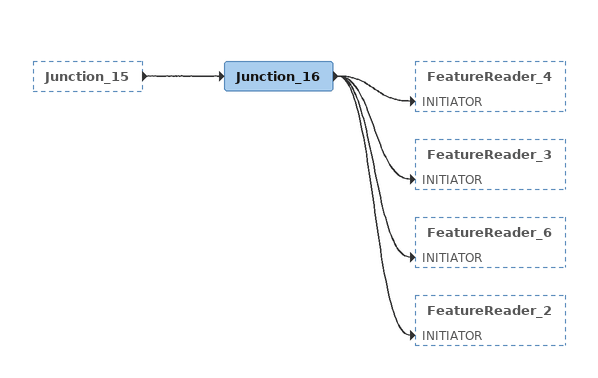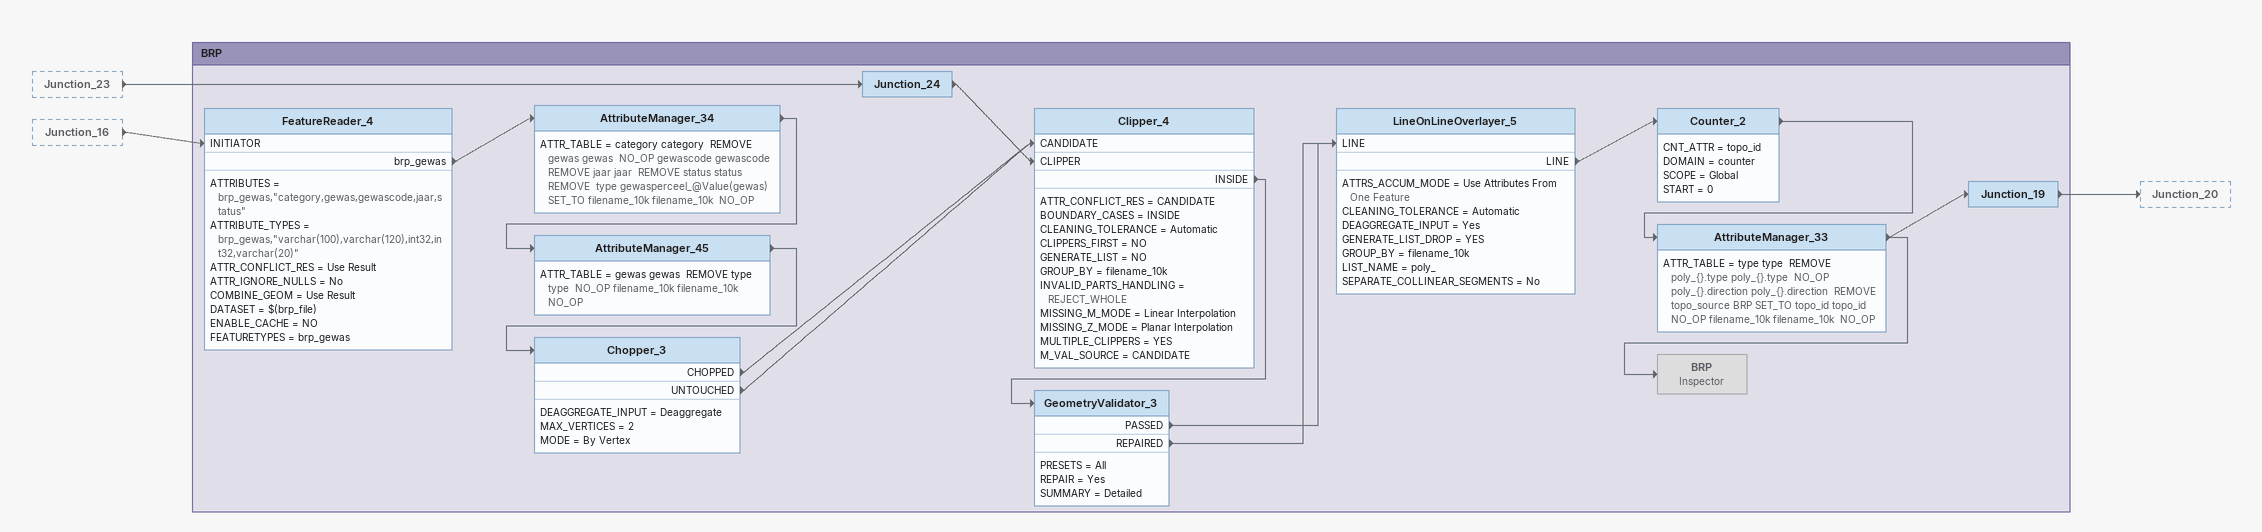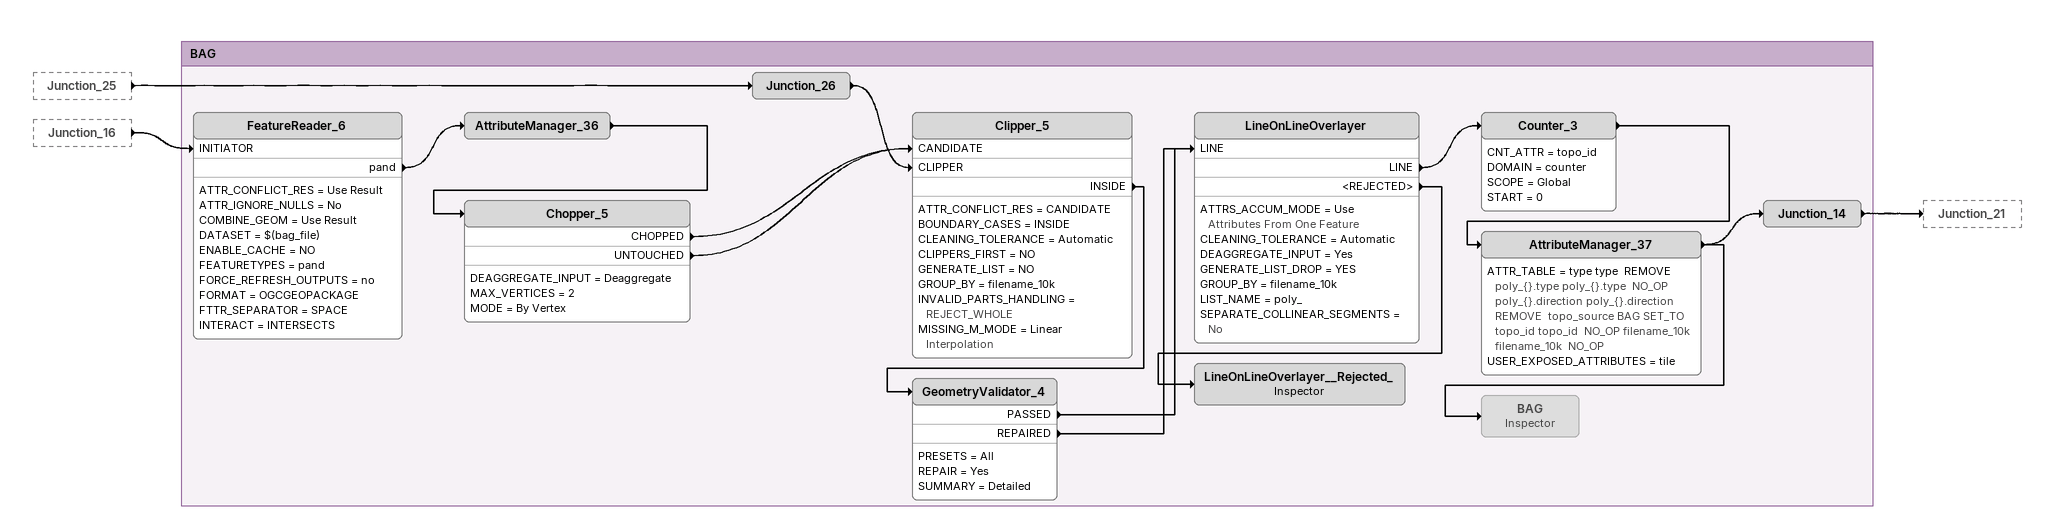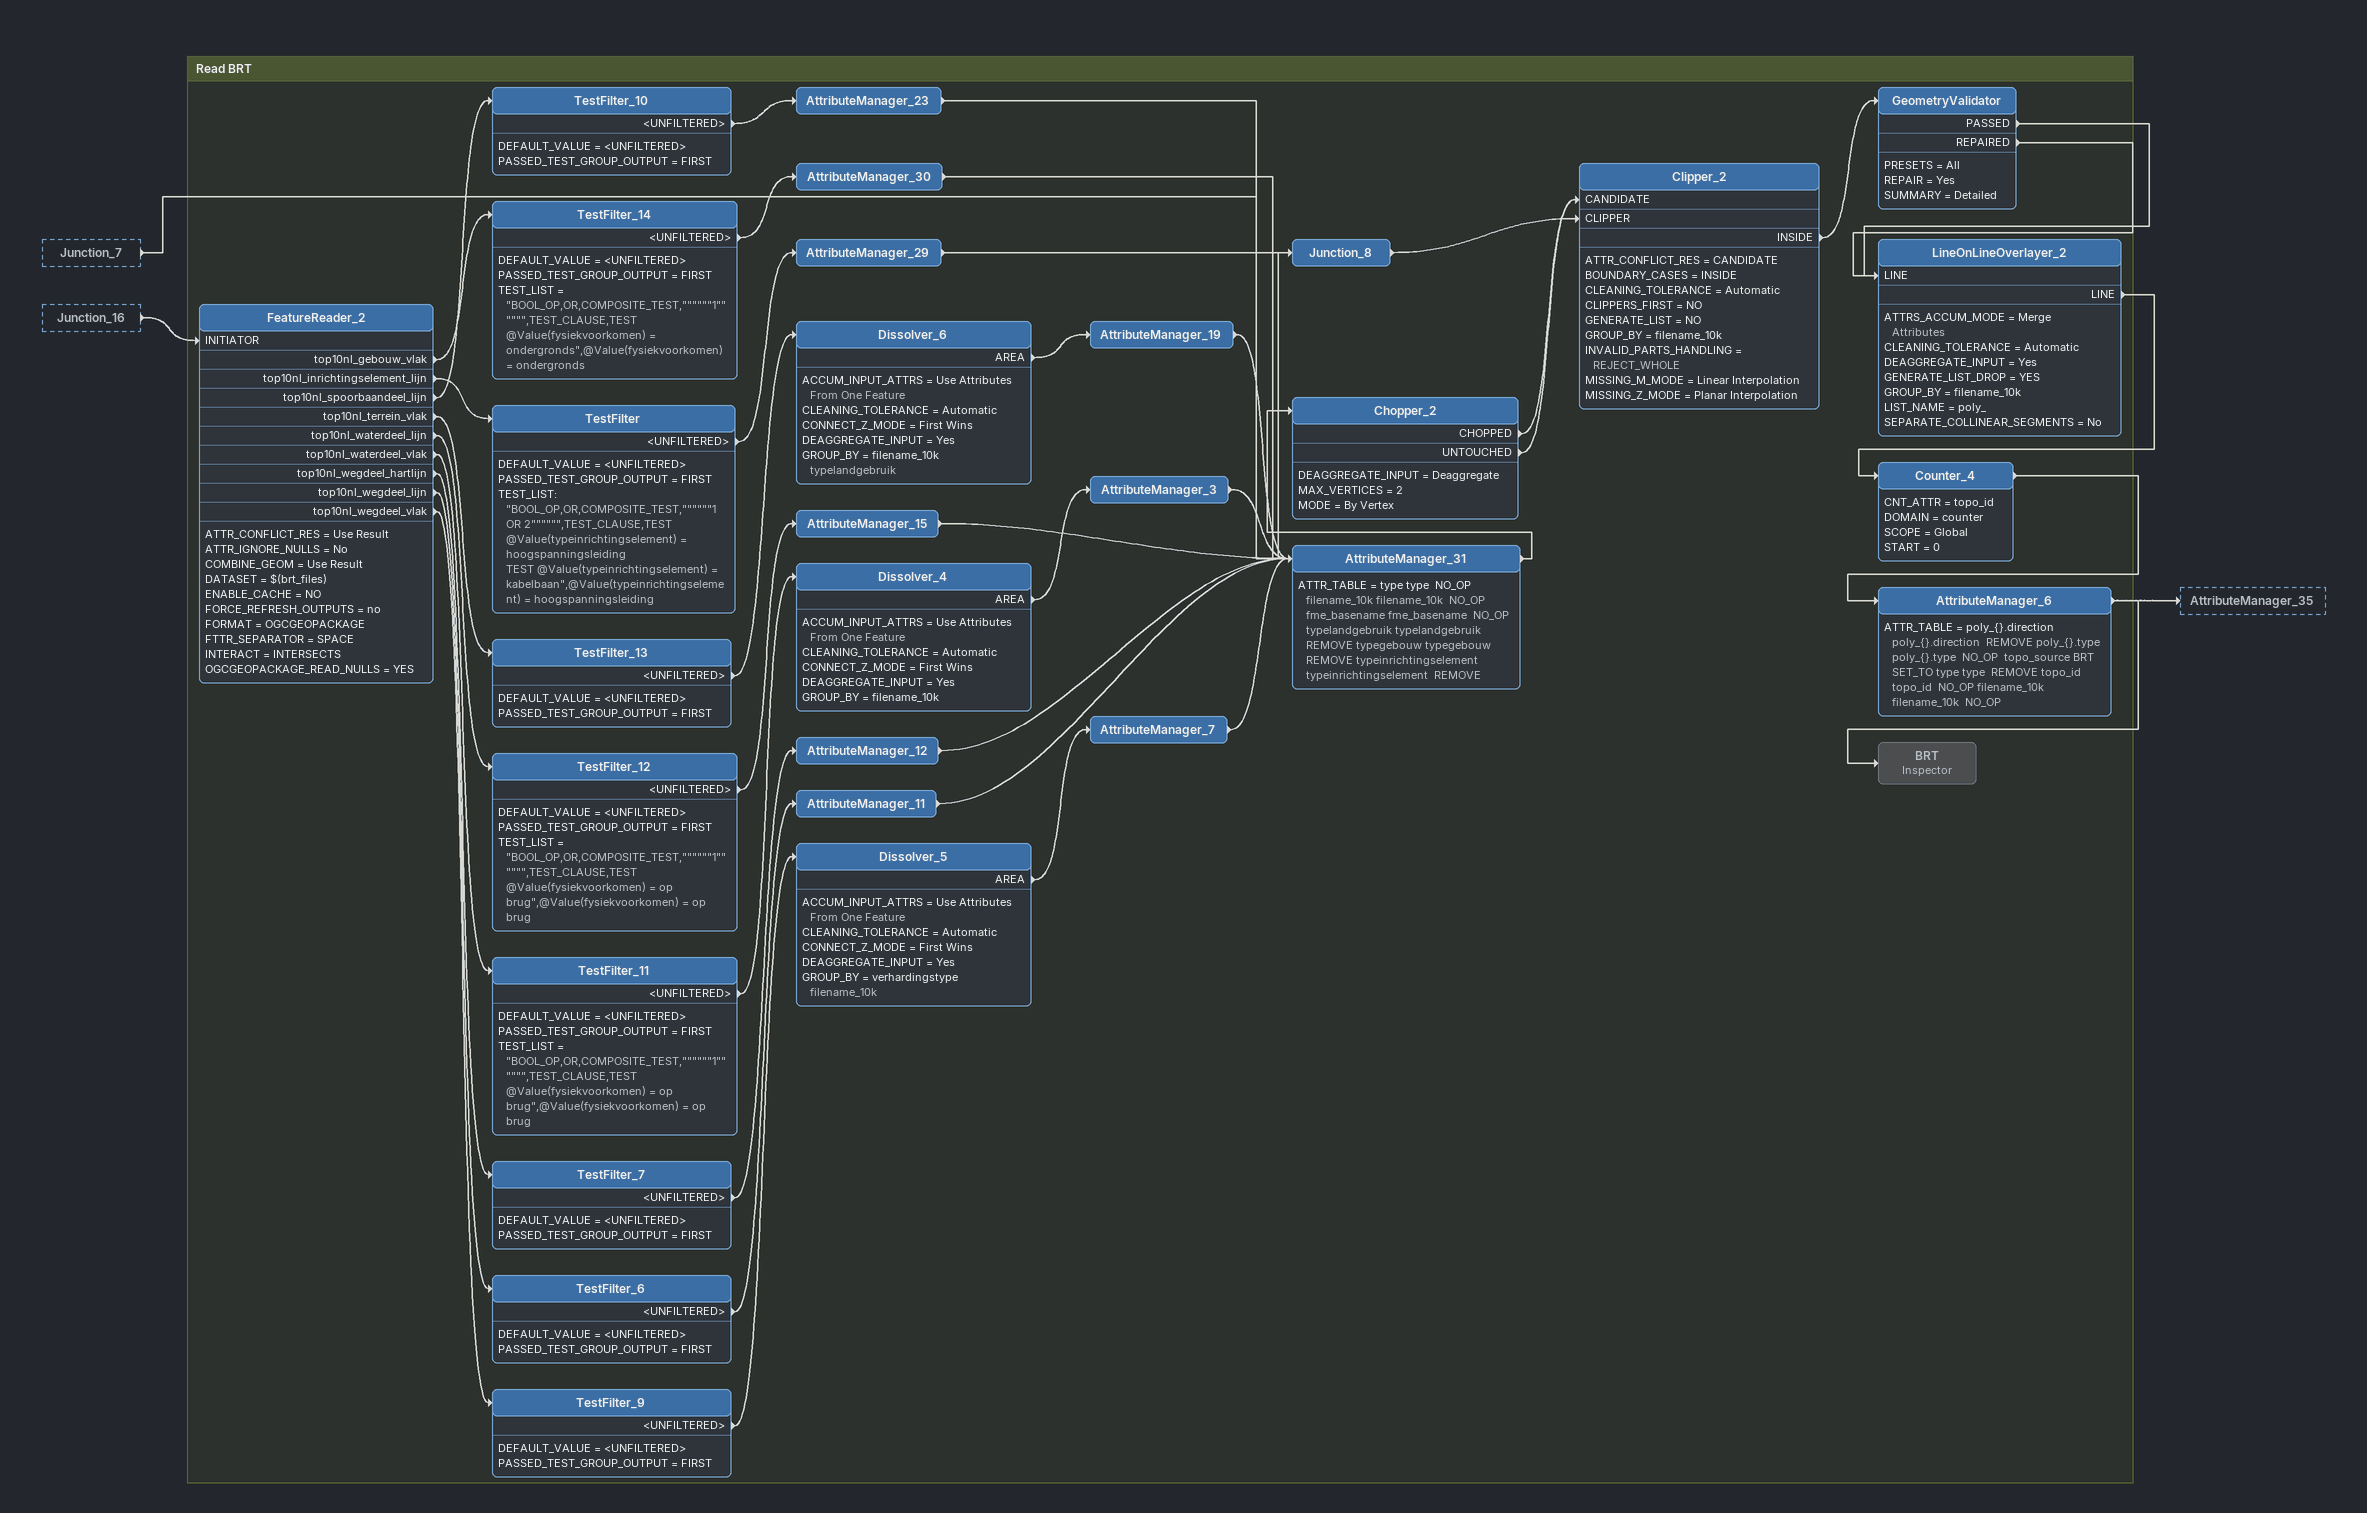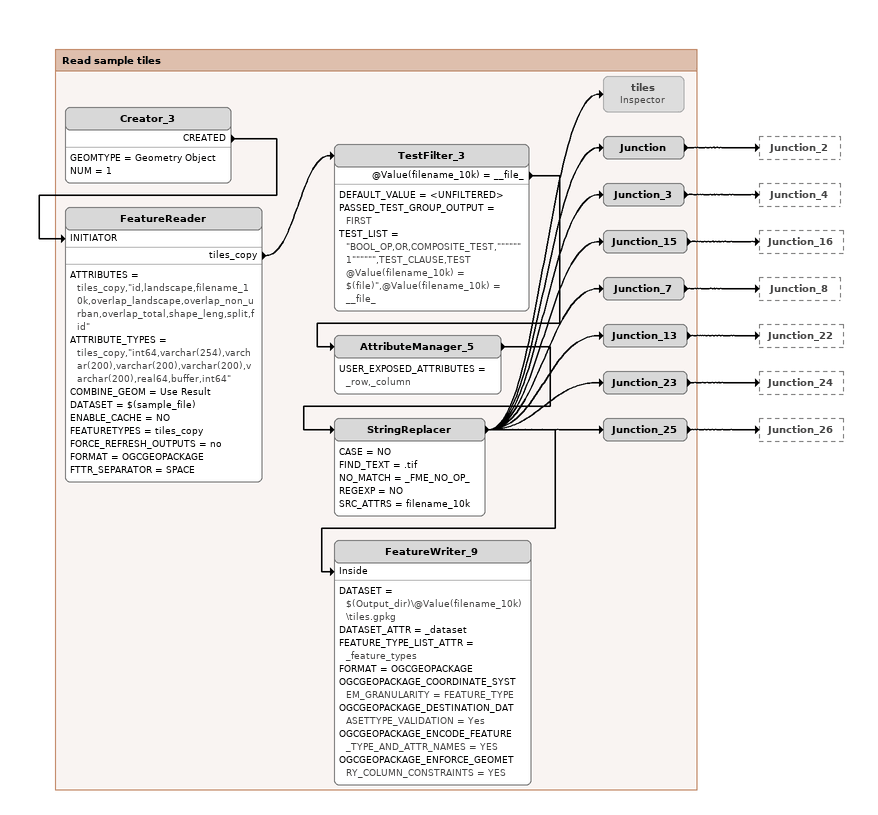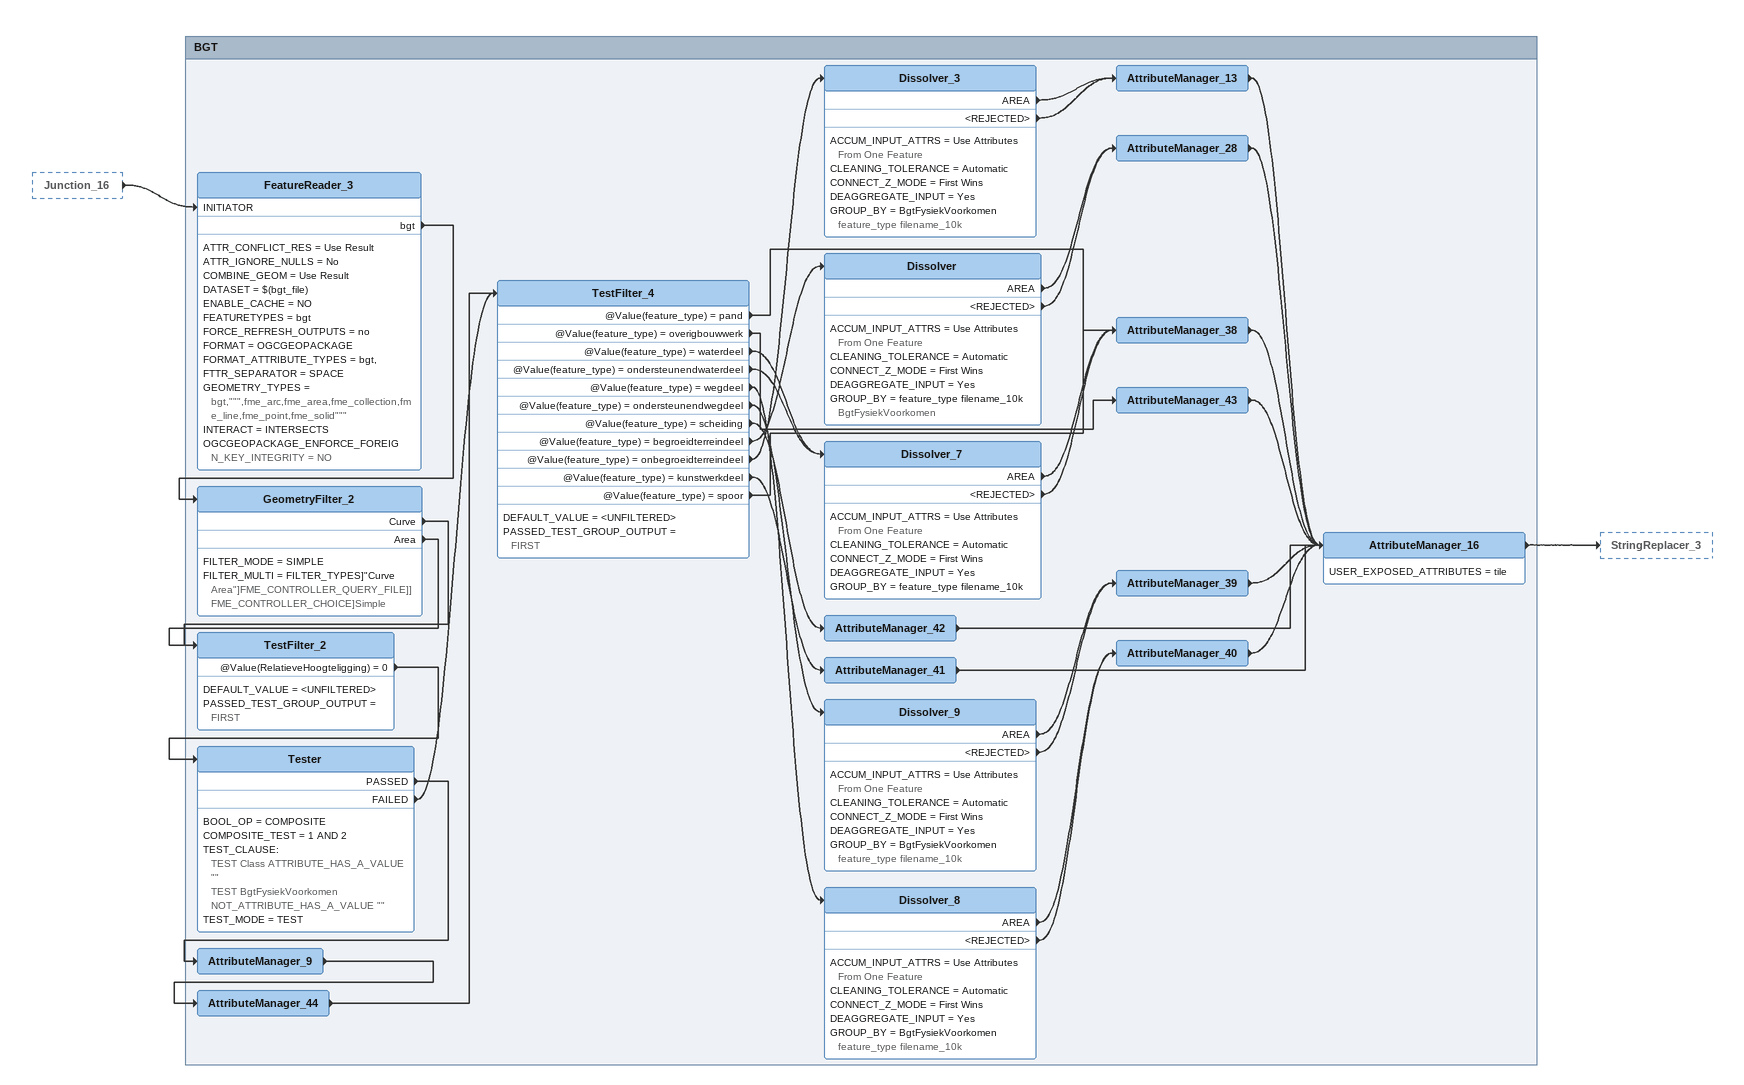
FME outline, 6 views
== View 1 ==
Junction_15 [outside]
    -> Junction_16
Junction_16
    -> FeatureReader_4 [INITIATOR]
    -> FeatureReader_3 [INITIATOR]
    -> FeatureReader_6 [INITIATOR]
    -> FeatureReader_2 [INITIATOR]

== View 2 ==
Junction_23 [outside]
    -> Junction_24
Junction_16 [outside]
    -> FeatureReader_4 [INITIATOR]

Bookmark: BRP
FeatureReader_4
    ATTRIBUTES = brp_gewas,"category,gewas,gewascode,jaar,status"
    ATTRIBUTE_TYPES = brp_gewas,"varchar(100),varchar(120),int32,int32,varchar(20)"
    ATTR_CONFLICT_RES = Use Result
    ATTR_IGNORE_NULLS = No
    COMBINE_GEOM = Use Result
    DATASET = $(brp_file)
    ENABLE_CACHE = NO
    FEATURETYPES = brp_gewas
    brp_gewas -> AttributeManager_34
AttributeManager_34
    ATTR_TABLE = category category  REMOVE gewas gewas  NO_OP gewascode gewascode  REMOVE jaar jaar  REMOVE status status  REMOVE  type gewasperceel_@Value(gewas) SET_TO filename_10k filename_10k  NO_OP
    -> AttributeManager_45
AttributeManager_45
    ATTR_TABLE = gewas gewas  REMOVE type type  NO_OP filename_10k filename_10k  NO_OP
    -> Chopper_3
Chopper_3
    DEAGGREGATE_INPUT = Deaggregate
    MAX_VERTICES = 2
    MODE = By Vertex
    CHOPPED -> Clipper_4 [CANDIDATE]
    UNTOUCHED -> Clipper_4 [CANDIDATE]
Junction_24
    -> Clipper_4 [CLIPPER]
Clipper_4
    ATTR_CONFLICT_RES = CANDIDATE
    BOUNDARY_CASES = INSIDE
    CLEANING_TOLERANCE = Automatic
    CLIPPERS_FIRST = NO
    GENERATE_LIST = NO
    GROUP_BY = filename_10k
    INVALID_PARTS_HANDLING = REJECT_WHOLE
    MISSING_M_MODE = Linear Interpolation
    MISSING_Z_MODE = Planar Interpolation
    MULTIPLE_CLIPPERS = YES
    M_VAL_SOURCE = CANDIDATE
    INSIDE -> GeometryValidator_3
GeometryValidator_3
    PRESETS = All
    REPAIR = Yes
    SUMMARY = Detailed
    PASSED -> LineOnLineOverlayer_5 [LINE]
    REPAIRED -> LineOnLineOverlayer_5 [LINE]
LineOnLineOverlayer_5
    ATTRS_ACCUM_MODE = Use Attributes From One Feature
    CLEANING_TOLERANCE = Automatic
    DEAGGREGATE_INPUT = Yes
    GENERATE_LIST_DROP = YES
    GROUP_BY = filename_10k
    LIST_NAME = poly_
    SEPARATE_COLLINEAR_SEGMENTS = No
    LINE -> Counter_2
Counter_2
    CNT_ATTR = topo_id
    DOMAIN = counter
    SCOPE = Global
    START = 0
    -> AttributeManager_33
AttributeManager_33
    ATTR_TABLE = type type  REMOVE poly_{}.type poly_{}.type  NO_OP poly_{}.direction poly_{}.direction  REMOVE  topo_source BRP SET_TO topo_id topo_id  NO_OP filename_10k filename_10k  NO_OP
    -> BRP
    -> Junction_19
Junction_19
    -> Junction_20
BRP: Inspector [off]

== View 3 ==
Junction_25 [outside]
    -> Junction_26
Junction_16 [outside]
    -> FeatureReader_6 [INITIATOR]

Bookmark: BAG
FeatureReader_6
    ATTR_CONFLICT_RES = Use Result
    ATTR_IGNORE_NULLS = No
    COMBINE_GEOM = Use Result
    DATASET = $(bag_file)
    ENABLE_CACHE = NO
    FEATURETYPES = pand
    FORCE_REFRESH_OUTPUTS = no
    FORMAT = OGCGEOPACKAGE
    FTTR_SEPARATOR = SPACE
    INTERACT = INTERSECTS
    pand -> AttributeManager_36
AttributeManager_36
    -> Chopper_5
Chopper_5
    DEAGGREGATE_INPUT = Deaggregate
    MAX_VERTICES = 2
    MODE = By Vertex
    CHOPPED -> Clipper_5 [CANDIDATE]
    UNTOUCHED -> Clipper_5 [CANDIDATE]
Junction_26
    -> Clipper_5 [CLIPPER]
Clipper_5
    ATTR_CONFLICT_RES = CANDIDATE
    BOUNDARY_CASES = INSIDE
    CLEANING_TOLERANCE = Automatic
    CLIPPERS_FIRST = NO
    GENERATE_LIST = NO
    GROUP_BY = filename_10k
    INVALID_PARTS_HANDLING = REJECT_WHOLE
    MISSING_M_MODE = Linear Interpolation
    INSIDE -> GeometryValidator_4
GeometryValidator_4
    PRESETS = All
    REPAIR = Yes
    SUMMARY = Detailed
    PASSED -> LineOnLineOverlayer [LINE]
    REPAIRED -> LineOnLineOverlayer [LINE]
LineOnLineOverlayer
    ATTRS_ACCUM_MODE = Use Attributes From One Feature
    CLEANING_TOLERANCE = Automatic
    DEAGGREGATE_INPUT = Yes
    GENERATE_LIST_DROP = YES
    GROUP_BY = filename_10k
    LIST_NAME = poly_
    SEPARATE_COLLINEAR_SEGMENTS = No
    LINE -> Counter_3
    <REJECTED> -> LineOnLineOverlayer__Rejected_
Counter_3
    CNT_ATTR = topo_id
    DOMAIN = counter
    SCOPE = Global
    START = 0
    -> AttributeManager_37
AttributeManager_37
    ATTR_TABLE = type type  REMOVE poly_{}.type poly_{}.type  NO_OP poly_{}.direction poly_{}.direction  REMOVE  topo_source BAG SET_TO topo_id topo_id  NO_OP filename_10k filename_10k  NO_OP
    USER_EXPOSED_ATTRIBUTES = tile
    -> Junction_14
    -> BAG
Junction_14
    -> Junction_21
BAG: Inspector [off]
LineOnLineOverlayer__Rejected_: Inspector

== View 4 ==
Junction_7 [outside]
    -> Junction_8
Junction_16 [outside]
    -> FeatureReader_2 [INITIATOR]

Bookmark: Read BRT
FeatureReader_2
    ATTR_CONFLICT_RES = Use Result
    ATTR_IGNORE_NULLS = No
    COMBINE_GEOM = Use Result
    DATASET = $(brt_files)
    ENABLE_CACHE = NO
    FORCE_REFRESH_OUTPUTS = no
    FORMAT = OGCGEOPACKAGE
    FTTR_SEPARATOR = SPACE
    INTERACT = INTERSECTS
    OGCGEOPACKAGE_READ_NULLS = YES
    top10nl_gebouw_vlak -> TestFilter_14
    top10nl_inrichtingselement_lijn -> TestFilter
    top10nl_spoorbaandeel_lijn -> TestFilter_10
    top10nl_terrein_vlak -> TestFilter_13
    top10nl_waterdeel_lijn -> TestFilter_12
    top10nl_waterdeel_vlak -> TestFilter_11
    top10nl_wegdeel_hartlijn -> TestFilter_7
    top10nl_wegdeel_lijn -> TestFilter_6
    top10nl_wegdeel_vlak -> TestFilter_9
TestFilter_10
    DEFAULT_VALUE = <UNFILTERED>
    PASSED_TEST_GROUP_OUTPUT = FIRST
    <UNFILTERED> -> AttributeManager_23
AttributeManager_23
    -> AttributeManager_31
TestFilter_14
    DEFAULT_VALUE = <UNFILTERED>
    PASSED_TEST_GROUP_OUTPUT = FIRST
    TEST_LIST = "BOOL_OP,OR,COMPOSITE_TEST,""""""1"""""",TEST_CLAUSE,TEST @Value(fysiekvoorkomen) = ondergronds",@Value(fysiekvoorkomen) = ondergronds
    <UNFILTERED> -> AttributeManager_30
AttributeManager_30
    -> AttributeManager_31
TestFilter
    DEFAULT_VALUE = <UNFILTERED>
    PASSED_TEST_GROUP_OUTPUT = FIRST
    TEST_LIST:
      "BOOL_OP,OR,COMPOSITE_TEST,""""""1 OR 2"""""",TEST_CLAUSE,TEST @Value(typeinrichtingselement) = hoogspanningsleiding
      TEST @Value(typeinrichtingselement) = kabelbaan",@Value(typeinrichtingselement) = hoogspanningsleiding
    <UNFILTERED> -> AttributeManager_29
AttributeManager_29
    -> AttributeManager_31
TestFilter_13
    DEFAULT_VALUE = <UNFILTERED>
    PASSED_TEST_GROUP_OUTPUT = FIRST
    <UNFILTERED> -> Dissolver_6
Dissolver_6
    ACCUM_INPUT_ATTRS = Use Attributes From One Feature
    CLEANING_TOLERANCE = Automatic
    CONNECT_Z_MODE = First Wins
    DEAGGREGATE_INPUT = Yes
    GROUP_BY = filename_10k typelandgebruik
    AREA -> AttributeManager_19
AttributeManager_19
    -> AttributeManager_31
TestFilter_12
    DEFAULT_VALUE = <UNFILTERED>
    PASSED_TEST_GROUP_OUTPUT = FIRST
    TEST_LIST = "BOOL_OP,OR,COMPOSITE_TEST,""""""1"""""",TEST_CLAUSE,TEST @Value(fysiekvoorkomen) = op brug",@Value(fysiekvoorkomen) = op brug
    <UNFILTERED> -> AttributeManager_15
AttributeManager_15
    -> AttributeManager_31
TestFilter_11
    DEFAULT_VALUE = <UNFILTERED>
    PASSED_TEST_GROUP_OUTPUT = FIRST
    TEST_LIST = "BOOL_OP,OR,COMPOSITE_TEST,""""""1"""""",TEST_CLAUSE,TEST @Value(fysiekvoorkomen) = op brug",@Value(fysiekvoorkomen) = op brug
    <UNFILTERED> -> Dissolver_4
Dissolver_4
    ACCUM_INPUT_ATTRS = Use Attributes From One Feature
    CLEANING_TOLERANCE = Automatic
    CONNECT_Z_MODE = First Wins
    DEAGGREGATE_INPUT = Yes
    GROUP_BY = filename_10k
    AREA -> AttributeManager_3
AttributeManager_3
    -> AttributeManager_31
TestFilter_7
    DEFAULT_VALUE = <UNFILTERED>
    PASSED_TEST_GROUP_OUTPUT = FIRST
    <UNFILTERED> -> AttributeManager_12
AttributeManager_12
    -> AttributeManager_31
TestFilter_6
    DEFAULT_VALUE = <UNFILTERED>
    PASSED_TEST_GROUP_OUTPUT = FIRST
    <UNFILTERED> -> AttributeManager_11
AttributeManager_11
    -> AttributeManager_31
TestFilter_9
    DEFAULT_VALUE = <UNFILTERED>
    PASSED_TEST_GROUP_OUTPUT = FIRST
    <UNFILTERED> -> Dissolver_5
Dissolver_5
    ACCUM_INPUT_ATTRS = Use Attributes From One Feature
    CLEANING_TOLERANCE = Automatic
    CONNECT_Z_MODE = First Wins
    DEAGGREGATE_INPUT = Yes
    GROUP_BY = verhardingstype filename_10k
    AREA -> AttributeManager_7
AttributeManager_7
    -> AttributeManager_31
AttributeManager_31
    ATTR_TABLE = type type  NO_OP filename_10k filename_10k  NO_OP fme_basename fme_basename  NO_OP typelandgebruik typelandgebruik  REMOVE typegebouw typegebouw  REMOVE typeinrichtingselement typeinrichtingselement  REMOVE
    -> Chopper_2
Chopper_2
    DEAGGREGATE_INPUT = Deaggregate
    MAX_VERTICES = 2
    MODE = By Vertex
    CHOPPED -> Clipper_2 [CANDIDATE]
    UNTOUCHED -> Clipper_2 [CANDIDATE]
Junction_8
    -> Clipper_2 [CLIPPER]
Clipper_2
    ATTR_CONFLICT_RES = CANDIDATE
    BOUNDARY_CASES = INSIDE
    CLEANING_TOLERANCE = Automatic
    CLIPPERS_FIRST = NO
    GENERATE_LIST = NO
    GROUP_BY = filename_10k
    INVALID_PARTS_HANDLING = REJECT_WHOLE
    MISSING_M_MODE = Linear Interpolation
    MISSING_Z_MODE = Planar Interpolation
    INSIDE -> GeometryValidator
GeometryValidator
    PRESETS = All
    REPAIR = Yes
    SUMMARY = Detailed
    PASSED -> LineOnLineOverlayer_2 [LINE]
    REPAIRED -> LineOnLineOverlayer_2 [LINE]
LineOnLineOverlayer_2
    ATTRS_ACCUM_MODE = Merge Attributes
    CLEANING_TOLERANCE = Automatic
    DEAGGREGATE_INPUT = Yes
    GENERATE_LIST_DROP = YES
    GROUP_BY = filename_10k
    LIST_NAME = poly_
    SEPARATE_COLLINEAR_SEGMENTS = No
    LINE -> Counter_4
Counter_4
    CNT_ATTR = topo_id
    DOMAIN = counter
    SCOPE = Global
    START = 0
    -> AttributeManager_6
AttributeManager_6
    ATTR_TABLE = poly_{}.direction poly_{}.direction  REMOVE poly_{}.type poly_{}.type  NO_OP  topo_source BRT SET_TO type type  REMOVE topo_id topo_id  NO_OP filename_10k filename_10k  NO_OP
    -> BRT
    -> AttributeManager_35
BRT: Inspector [off]

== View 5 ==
Bookmark: Read sample tiles
Creator_3
    GEOMTYPE = Geometry Object
    NUM = 1
    CREATED -> FeatureReader [INITIATOR]
FeatureReader
    ATTRIBUTES = tiles_copy,"id,landscape,filename_10k,overlap_landscape,overlap_non_urban,overlap_total,shape_leng,split,fid"
    ATTRIBUTE_TYPES = tiles_copy,"int64,varchar(254),varchar(200),varchar(200),varchar(200),varchar(200),real64,buffer,int64"
    COMBINE_GEOM = Use Result
    DATASET = $(sample_file)
    ENABLE_CACHE = NO
    FEATURETYPES = tiles_copy
    FORCE_REFRESH_OUTPUTS = no
    FORMAT = OGCGEOPACKAGE
    FTTR_SEPARATOR = SPACE
    tiles_copy -> TestFilter_3
TestFilter_3
    DEFAULT_VALUE = <UNFILTERED>
    PASSED_TEST_GROUP_OUTPUT = FIRST
    TEST_LIST = "BOOL_OP,OR,COMPOSITE_TEST,""""""1"""""",TEST_CLAUSE,TEST @Value(filename_10k) = $(file)",@Value(filename_10k) = __file_
    @Value(filename_10k) = __file_ -> AttributeManager_5
AttributeManager_5
    USER_EXPOSED_ATTRIBUTES = _row,_column
    -> StringReplacer
StringReplacer
    CASE = NO
    FIND_TEXT = .tif
    NO_MATCH = _FME_NO_OP_
    REGEXP = NO
    SRC_ATTRS = filename_10k
    -> Junction
    -> Junction_3
    -> Junction_15
    -> FeatureWriter_9 [Inside]
    -> Junction_7
    -> Junction_13
    -> Junction_23
    -> Junction_25
    -> tiles
tiles: Inspector [off]
Junction
    -> Junction_2
Junction_3
    -> Junction_4
Junction_15
    -> Junction_16
Junction_7
    -> Junction_8
Junction_13
    -> Junction_22
Junction_23
    -> Junction_24
Junction_25
    -> Junction_26
FeatureWriter_9
    DATASET = $(Output_dir)\@Value(filename_10k)\tiles.gpkg
    DATASET_ATTR = _dataset
    FEATURE_TYPE_LIST_ATTR = _feature_types
    FORMAT = OGCGEOPACKAGE
    OGCGEOPACKAGE_COORDINATE_SYSTEM_GRANULARITY = FEATURE_TYPE
    OGCGEOPACKAGE_DESTINATION_DATASETTYPE_VALIDATION = Yes
    OGCGEOPACKAGE_ENCODE_FEATURE_TYPE_AND_ATTR_NAMES = YES
    OGCGEOPACKAGE_ENFORCE_GEOMETRY_COLUMN_CONSTRAINTS = YES

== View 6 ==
Junction_16 [outside]
    -> FeatureReader_3 [INITIATOR]

Bookmark: BGT
FeatureReader_3
    ATTR_CONFLICT_RES = Use Result
    ATTR_IGNORE_NULLS = No
    COMBINE_GEOM = Use Result
    DATASET = $(bgt_file)
    ENABLE_CACHE = NO
    FEATURETYPES = bgt
    FORCE_REFRESH_OUTPUTS = no
    FORMAT = OGCGEOPACKAGE
    FORMAT_ATTRIBUTE_TYPES = bgt,
    FTTR_SEPARATOR = SPACE
    GEOMETRY_TYPES = bgt,""",fme_arc,fme_area,fme_collection,fme_line,fme_point,fme_solid"""
    INTERACT = INTERSECTS
    OGCGEOPACKAGE_ENFORCE_FOREIGN_KEY_INTEGRITY = NO
    bgt -> GeometryFilter_2
GeometryFilter_2
    FILTER_MODE = SIMPLE
    FILTER_MULTI = FILTER_TYPES]"Curve Area"]FME_CONTROLLER_QUERY_FILE]]FME_CONTROLLER_CHOICE]Simple
    Curve -> TestFilter_2
    Area -> TestFilter_2
TestFilter_2
    DEFAULT_VALUE = <UNFILTERED>
    PASSED_TEST_GROUP_OUTPUT = FIRST
    @Value(RelatieveHoogteligging) = 0 -> Tester
Tester
    BOOL_OP = COMPOSITE
    COMPOSITE_TEST = 1 AND 2
    TEST_CLAUSE:
      TEST Class ATTRIBUTE_HAS_A_VALUE ""
      TEST BgtFysiekVoorkomen NOT_ATTRIBUTE_HAS_A_VALUE ""
    TEST_MODE = TEST
    PASSED -> AttributeManager_9
    FAILED -> TestFilter_4
AttributeManager_9
    -> AttributeManager_44
AttributeManager_44
    -> TestFilter_4
TestFilter_4
    DEFAULT_VALUE = <UNFILTERED>
    PASSED_TEST_GROUP_OUTPUT = FIRST
    @Value(feature_type) = pand -> AttributeManager_38
    @Value(feature_type) = overigbouwwerk -> AttributeManager_43
    @Value(feature_type) = waterdeel -> Dissolver_7
    @Value(feature_type) = ondersteunendwaterdeel -> Dissolver_7
    @Value(feature_type) = wegdeel -> Dissolver_8
    @Value(feature_type) = ondersteunendwegdeel -> Dissolver_9
    @Value(feature_type) = scheiding -> AttributeManager_42
    @Value(feature_type) = begroeidterreindeel -> Dissolver
    @Value(feature_type) = onbegroeidterreindeel -> Dissolver_3
    @Value(feature_type) = kunstwerkdeel -> AttributeManager_41
    @Value(feature_type) = spoor -> AttributeManager_38
Dissolver_3
    ACCUM_INPUT_ATTRS = Use Attributes From One Feature
    CLEANING_TOLERANCE = Automatic
    CONNECT_Z_MODE = First Wins
    DEAGGREGATE_INPUT = Yes
    GROUP_BY = BgtFysiekVoorkomen feature_type filename_10k
    AREA -> AttributeManager_13
    <REJECTED> -> AttributeManager_13
AttributeManager_13
    -> AttributeManager_16
Dissolver
    ACCUM_INPUT_ATTRS = Use Attributes From One Feature
    CLEANING_TOLERANCE = Automatic
    CONNECT_Z_MODE = First Wins
    DEAGGREGATE_INPUT = Yes
    GROUP_BY = feature_type filename_10k BgtFysiekVoorkomen
    AREA -> AttributeManager_28
    <REJECTED> -> AttributeManager_28
AttributeManager_28
    -> AttributeManager_16
Dissolver_7
    ACCUM_INPUT_ATTRS = Use Attributes From One Feature
    CLEANING_TOLERANCE = Automatic
    CONNECT_Z_MODE = First Wins
    DEAGGREGATE_INPUT = Yes
    GROUP_BY = feature_type filename_10k
    AREA -> AttributeManager_38
    <REJECTED> -> AttributeManager_38
AttributeManager_38
    -> AttributeManager_16
AttributeManager_43
    -> AttributeManager_16
AttributeManager_42
    -> AttributeManager_16
AttributeManager_41
    -> AttributeManager_16
Dissolver_9
    ACCUM_INPUT_ATTRS = Use Attributes From One Feature
    CLEANING_TOLERANCE = Automatic
    CONNECT_Z_MODE = First Wins
    DEAGGREGATE_INPUT = Yes
    GROUP_BY = BgtFysiekVoorkomen feature_type filename_10k
    AREA -> AttributeManager_39
    <REJECTED> -> AttributeManager_39
AttributeManager_39
    -> AttributeManager_16
Dissolver_8
    ACCUM_INPUT_ATTRS = Use Attributes From One Feature
    CLEANING_TOLERANCE = Automatic
    CONNECT_Z_MODE = First Wins
    DEAGGREGATE_INPUT = Yes
    GROUP_BY = BgtFysiekVoorkomen feature_type filename_10k
    AREA -> AttributeManager_40
    <REJECTED> -> AttributeManager_40
AttributeManager_40
    -> AttributeManager_16
AttributeManager_16
    USER_EXPOSED_ATTRIBUTES = tile
    -> StringReplacer_3
